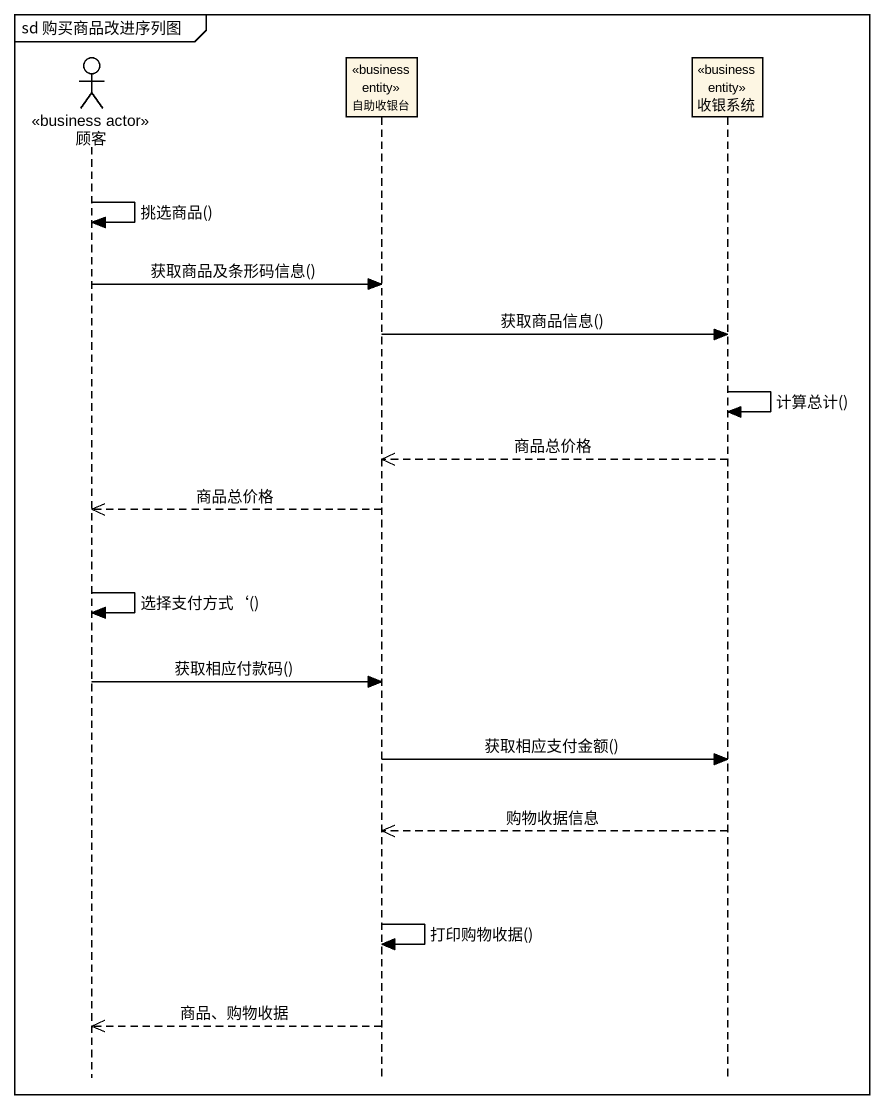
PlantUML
@startuml
mainframe sd 购买商品改进序列图
hide footbox
actor 顾客 <<business actor>>
participant 自助收银台 <<business entity>>
participant 收银系统 <<business entity>>

顾客 -> 顾客 : 挑选商品()
顾客 -> 自助收银台 : 获取商品及条形码信息()
自助收银台 -> 收银系统 : 获取商品信息()
收银系统 -> 收银系统 : 计算总计()
收银系统 -->> 自助收银台 : 商品总价格
自助收银台 -->> 顾客 : 商品总价格
顾客 -> 顾客 : 选择支付方式‘()
顾客 -> 自助收银台 : 获取相应付款码()
自助收银台 -> 收银系统 : 获取相应支付金额()
收银系统 -->> 自助收银台 : 购物收据信息
自助收银台 -> 自助收银台 : 打印购物收据()
自助收银台 -->> 顾客 : 商品、购物收据
@enduml
